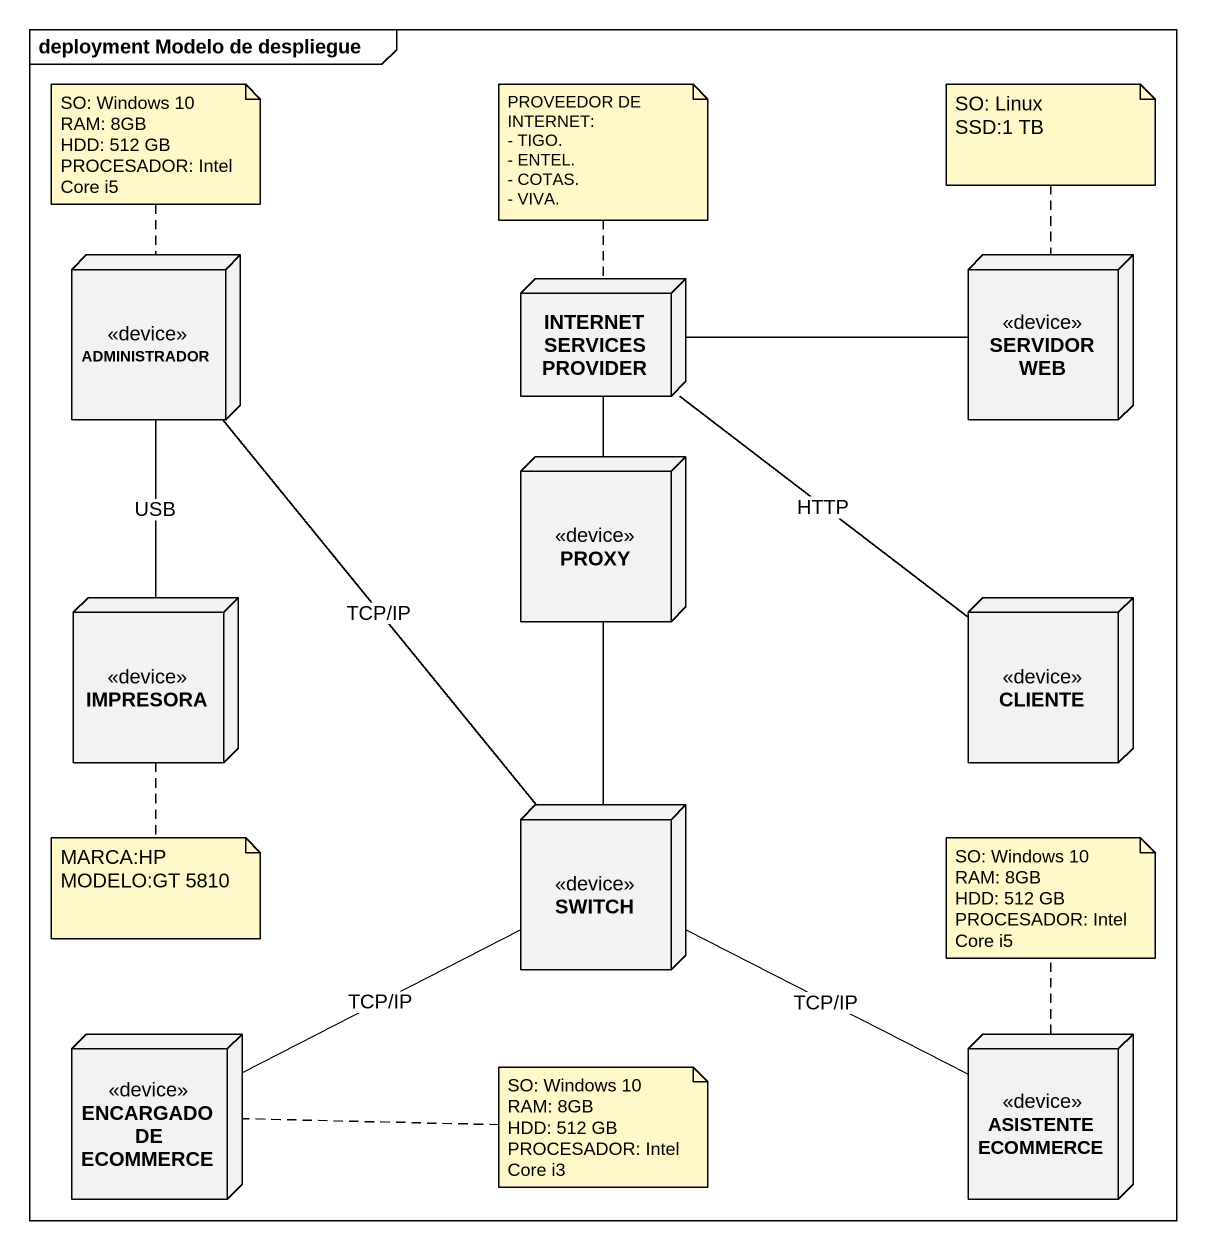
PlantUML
@startuml
mainframe deployment Modelo de despliegue
node ADMINISTRADOR <<device>>
node "INTERNET SERVICES PROVIDER" as INTERNET_SERVICES_PROVIDER
node "SERVIDOR WEB" as SERVIDOR_WEB <<device>>
node PROXY <<device>>
node IMPRESORA <<device>>
node CLIENTE <<device>>
node SWITCH <<device>>
node "ENCARGADO DE ECOMMERCE" as ENCARGADO_DE_ECOMMERCE <<device>>
node "ASISTENTE ECOMMERCE" as ASISTENTE_ECOMMERCE <<device>>
ADMINISTRADOR -- IMPRESORA : USB
ADMINISTRADOR -- SWITCH : TCP/IP
INTERNET_SERVICES_PROVIDER -right- SERVIDOR_WEB
INTERNET_SERVICES_PROVIDER -- PROXY
INTERNET_SERVICES_PROVIDER -- CLIENTE : HTTP
PROXY -- SWITCH
SWITCH -left- ENCARGADO_DE_ECOMMERCE : TCP/IP
SWITCH -right- ASISTENTE_ECOMMERCE : TCP/IP
note top of ADMINISTRADOR
  SO: Windows 10
  RAM: 8GB
  HDD: 512 GB
  PROCESADOR: Intel Core i5
end note
note top of INTERNET_SERVICES_PROVIDER
  PROVEEDOR DE INTERNET:
  - TIGO.
  - ENTEL.
  - COTAS.
  - VIVA.
end note
note top of SERVIDOR_WEB
  SO: Linux
  SSD:1 TB
end note
note bottom of IMPRESORA
  MARCA:HP
  MODELO:GT 5810
end note
note top of ASISTENTE_ECOMMERCE
  SO: Windows 10
  RAM: 8GB
  HDD: 512 GB
  PROCESADOR: Intel Core i5
end note
note right of ENCARGADO_DE_ECOMMERCE
  SO: Windows 10
  RAM: 8GB
  HDD: 512 GB
  PROCESADOR: Intel Core i3
end note
@enduml
